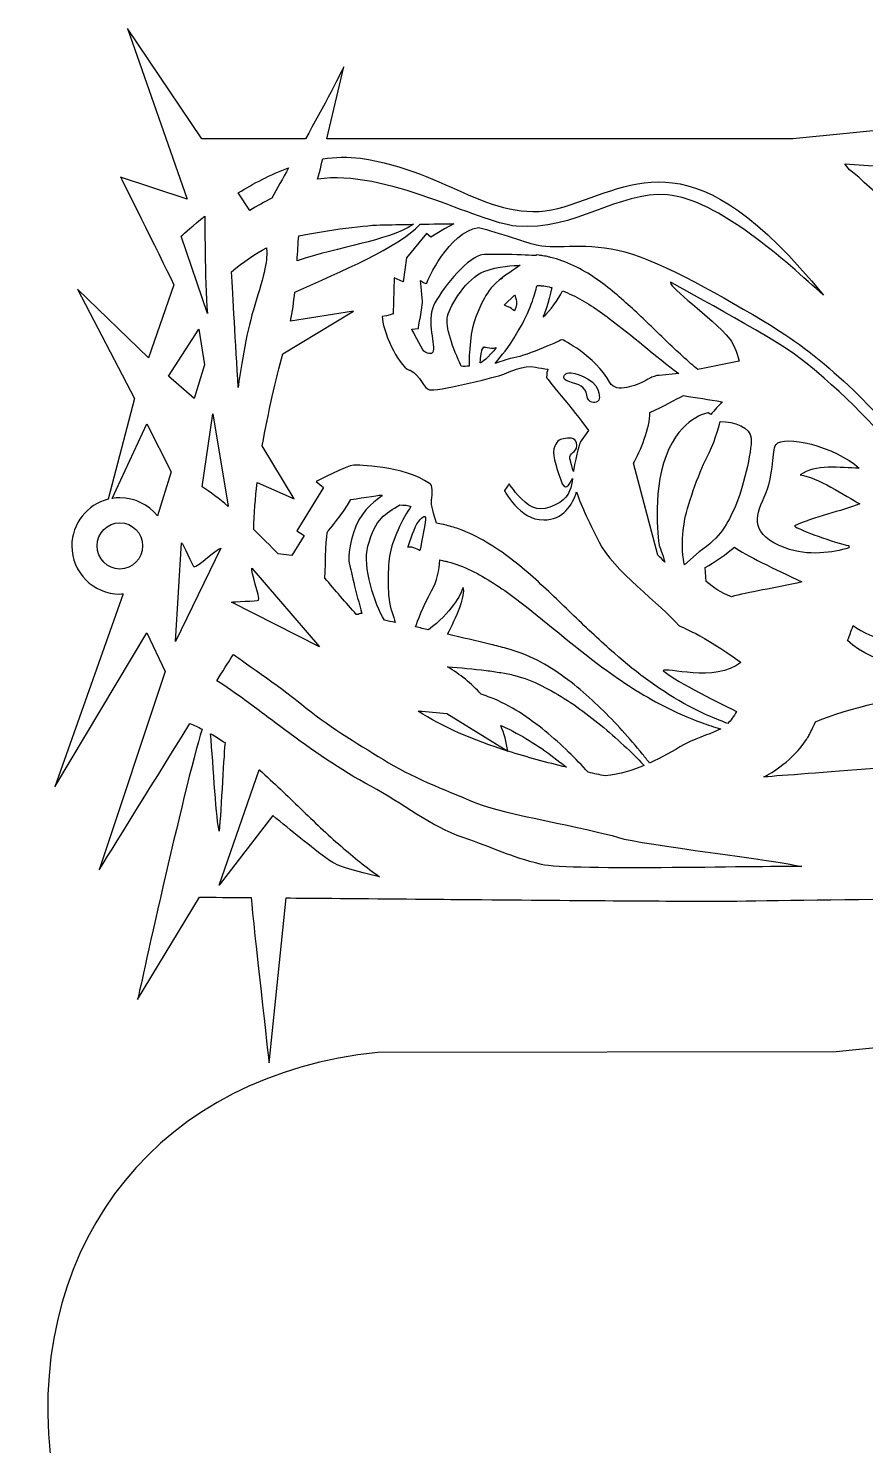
# Model space of a CAD drawing. Extents: x -11 to 3328, y 13 to 1701.
# Drawn here: x -11 to 482, y 865 to 1700 of the extents above; entities that cross this region are included whole.
import ezdxf

# ---------------------------------------------------------------- set-up
doc = ezdxf.new("R2010")
doc.units = 0
doc.layers.add('H0107_Printing_Least_5', color=7, linetype='CONTINUOUS')

msp = doc.modelspace()

# ---------------------------------------------------------------- linework, layer by layer
at = {"layer": 'H0107_Printing_Least_5', "color": 1}
for points in [[(152.010996, 1634.911459), (90.875998, 1634.911459), (47.113999, 1699.916458), (82.240998, 1599.28846), (43.068999, 1612.28246)], [(707.998982, 1661.578458), (707.998982, 1661.578458), (439.229989, 1634.911459), (164.567996, 1634.911459), (174.622996, 1677.213458)], [(469.920988, 1620.080459), (684.299983, 1605.03846)], [(119.303997, 1592.67846), (112.379997, 1602.96246)], [(239.484994, 1584.67146), (234.015994, 1581.77646), (225.998994, 1576.840461), (223.368994, 1579.128461), (211.516995, 1564.727461), (209.652995, 1550.667461), (204.229995, 1552.868461), (203.724995, 1531.691462)], [(94.205998, 1531.972462), (78.824998, 1577.491461)], [(289.839993, 1566.260461), (288.072993, 1566.476461), (288.042993, 1566.099461)], [(267.268993, 1552.413461), (268.070993, 1553.036461)], [(74.525998, 1548.872461), (59.491999, 1505.745462), (17.711, 1546.263461), (51.188999, 1481.926463), (35.724999, 1422.496464)], [(269.102993, 1536.831462), (275.153993, 1542.818461)], [(138.626997, 1508.150462), (180.269995, 1533.218462), (143.212996, 1527.317462)], [(214.692995, 1522.602462), (218.558995, 1523.084462)], [(256.055994, 1510.293462), (257.183994, 1512.210462)], [(407.64599, 1503.848462), (383.35499, 1498.849463)], [(213.242995, 1498.450463), (213.727995, 1498.527463)], [(372.084991, 1496.528463), (360.523991, 1495.382463)], [(352.674991, 1492.535463), (352.608991, 1492.520463), (352.608991, 1492.497463)], [(91.100998, 1429.856464), (97.376998, 1472.898463), (106.466997, 1418.397465)], [(391.05599, 1472.446463), (389.32399, 1473.416463)], [(38.163999, 1422.995464), (58.587999, 1466.870463)], [(58.587999, 1466.870463), (72.843998, 1438.662464), (64.730998, 1412.777465)], [(318.793992, 1462.912463), (313.988992, 1456.080464)], [(123.496997, 1432.314464), (145.372996, 1422.762464), (126.585997, 1453.889464)], [(359.645991, 1389.591465), (345.444991, 1443.732464)], [(158.250996, 1432.927464), (162.612996, 1429.327464), (146.894996, 1403.958465), (151.336996, 1401.116465), (144.034996, 1389.387465), (135.976997, 1390.252465)], [(272.176993, 1431.548464), (269.281993, 1427.698464)], [(102.238997, 1393.717465), (75.464998, 1338.789467), (78.972998, 1396.875465)], [(383.99799, 1391.455465), (375.449991, 1383.908465)], [(120.503997, 1381.893465), (160.375996, 1335.584467), (108.401997, 1361.773466)], [(388.30799, 1373.973466), (387.70599, 1382.225465)], [(44.617999, 1366.735466), (4.23, 1253.153469), (58.598999, 1343.732466), (69.260998, 1320.998467), (30.512999, 1204.22647)], [(274.964993, 1333.289467), (273.876993, 1333.624467), (272.686993, 1333.966467), (270.429993, 1334.607467)], [(267.243993, 1320.347467), (269.408993, 1319.977467), (270.424993, 1319.801467), (271.537993, 1319.584467)], [(256.106994, 1307.417467), (255.554994, 1307.588467)], [(235.353994, 1296.242468), (271.277993, 1274.128468)], [(132.754997, 1236.116469), (101.211997, 1195.19047), (124.757997, 1263.180468)], [(53.113999, 1127.710472), (89.563998, 1188.10247)], [(130.578997, 1090.382473), (140.648996, 1187.63247)], [(738.036882, 1124.564372), (464.758888, 1097.033373), (194.669895, 1096.626373), (194.669895, 1096.626373)]]:
    msp.add_lwpolyline(points, dxfattribs=at)
for points in [[(184.513995, 1623.386459)], [(148.027996, 1577.680461)], [(303.611992, 1545.208461)], [(123.010997, 1539.655462)], [(275.153993, 1533.479462)], [(71.328998, 1494.927463), (89.088998, 1522.609462), (92.586998, 1501.660462), (86.368998, 1481.818463)], [(264.526993, 1511.893462)], [(323.813992, 1479.856463)], [(364.583991, 1448.132464)], [(443.697989, 1436.823464)], [(405.25699, 1418.021465)], [(29.238999, 1395.006465)], [(188.853995, 1394.835465)], [(258.633994, 1397.266465)], [(212.456995, 1394.189465)], [(444.616989, 1373.801466)], [(181.955995, 1354.634466)], [(274.964993, 1333.289467)], [(116.081997, 1304.371467)], [(267.161993, 1289.131468)], [(96.155998, 1284.383468)], [(307.165992, 1273.574468)], [(250.130994, 1186.67247)]]:
    msp.add_lwpolyline(points, close=True, dxfattribs=at)
for points in [[(174.622996, 1677.213458), (174.622996, 1677.213458), (162.085996, 1652.217459), (152.010996, 1634.911459)], [(304.577992, 1594.82346), (347.660991, 1608.09246), (380.92499, 1636.614459), (457.316989, 1542.716461)], [(159.190996, 1611.01846), (159.532996, 1611.27146), (162.198996, 1622.990459), (162.198996, 1622.990459)], [(162.198996, 1622.990459), (169.592996, 1624.154459), (177.088996, 1624.407459), (184.513995, 1623.386459)], [(184.513995, 1623.386459), (236.032994, 1616.30046), (263.316993, 1582.12046), (304.577992, 1594.82346)], [(472.667988, 1616.62546), (471.569988, 1617.99846), (470.650988, 1619.16046), (469.920988, 1620.080459)], [(43.068999, 1612.28246), (43.068999, 1612.28246), (64.899998, 1568.507461), (74.525998, 1548.872461)], [(112.379997, 1602.96246), (121.280997, 1608.46246), (131.390997, 1613.76846), (142.119996, 1617.68246)], [(142.119996, 1617.68246), (138.596997, 1611.44746), (135.215997, 1605.34746), (132.305997, 1599.89146)], [(276.281993, 1583.38446), (253.624994, 1585.38846), (199.066995, 1617.27346), (159.190996, 1611.01846)], [(497.176988, 1597.52346), (489.725988, 1599.43446), (482.962988, 1608.90446), (472.667988, 1616.62546)], [(365.420991, 1601.79346), (336.247992, 1604.27246), (311.052992, 1580.31346), (276.281993, 1583.38446)], [(132.305997, 1599.89146), (127.811997, 1597.69746), (123.465997, 1595.24946), (119.303997, 1592.67846)], [(457.316989, 1542.716461), (435.425989, 1562.471461), (395.08499, 1599.27046), (365.420991, 1601.79346)], [(78.824998, 1577.491461), (80.755998, 1579.299461), (85.682998, 1583.78346), (92.765998, 1589.29046)], [(92.765998, 1589.29046), (92.765998, 1589.29046), (92.627998, 1552.076461), (94.205998, 1531.972462)], [(145.739996, 1544.465461), (173.406996, 1557.076461), (206.450995, 1570.391461), (219.676995, 1584.54646)], [(215.744995, 1584.47446), (199.087995, 1573.976461), (172.298996, 1571.762461), (147.118996, 1562.907461)], [(148.027996, 1577.680461), (164.266996, 1581.06646), (189.487995, 1584.19446), (197.785995, 1584.19446)], [(197.785995, 1584.19446), (201.472995, 1584.19446), (208.289995, 1584.34146), (215.744995, 1584.47446)], [(219.676995, 1584.54646), (226.815994, 1584.66646), (234.102994, 1584.75046), (239.484994, 1584.67146)], [(223.634994, 1549.893461), (223.634994, 1551.012461), (236.369994, 1579.777461), (254.012994, 1582.66746)], [(254.012994, 1582.66746), (265.798993, 1579.516461), (283.701993, 1573.232461), (289.165993, 1572.117461)], [(108.401997, 1556.527461), (115.453997, 1562.369461), (122.689997, 1567.212461), (129.011997, 1570.692461)], [(129.011997, 1570.692461), (129.807997, 1566.191461), (128.801997, 1557.540461), (123.010997, 1539.655462)], [(147.118996, 1562.907461), (147.409996, 1568.080461), (147.670996, 1573.036461), (148.027996, 1577.680461)], [(289.165993, 1572.117461), (300.798992, 1569.737461), (317.827992, 1574.369461), (340.362991, 1568.249461)], [(255.049994, 1566.252461), (245.913994, 1563.497461), (231.600994, 1545.308461), (227.494994, 1536.369462)], [(288.042993, 1566.099461), (283.293993, 1566.236461), (258.965994, 1567.429461), (255.049994, 1566.252461)], [(291.877993, 1565.961461), (291.248993, 1566.071461), (290.554993, 1566.168461), (289.839993, 1566.260461)], [(295.737993, 1565.200461), (294.460993, 1565.488461), (293.179993, 1565.749461), (291.877993, 1565.961461)], [(296.575993, 1564.981461), (296.299993, 1565.049461), (296.018993, 1565.134461), (295.737993, 1565.200461)], [(303.198992, 1563.009461), (301.048992, 1563.783461), (298.827993, 1564.424461), (296.575993, 1564.981461)], [(316.817992, 1556.568461), (312.578992, 1559.059461), (308.039992, 1561.281461), (303.198992, 1563.009461)], [(340.362991, 1568.249461), (362.907991, 1562.131461), (398.48999, 1541.685461), (426.514989, 1524.777462)], [(112.358997, 1488.383463), (110.837997, 1514.704462), (109.218997, 1542.476461), (108.401997, 1556.527461)], [(235.741994, 1530.338462), (237.375994, 1536.854462), (247.190994, 1552.794461), (257.198994, 1556.657461)], [(268.070993, 1553.036461), (257.198994, 1544.823461), (255.876994, 1536.987462), (252.506994, 1529.983462)], [(257.198994, 1556.657461), (265.415993, 1559.828461), (275.291993, 1560.264461), (278.574993, 1560.318461)], [(278.574993, 1560.318461), (275.439993, 1558.230461), (269.132993, 1553.991461), (267.268993, 1552.413461)], [(339.612992, 1539.438462), (332.672992, 1545.573461), (325.303992, 1551.563461), (316.817992, 1556.568461)], [(220.973994, 1538.301462), (220.973994, 1539.995462), (219.763995, 1551.344461), (219.763995, 1551.344461)], [(219.763995, 1551.344461), (219.763995, 1551.344461), (223.634994, 1548.688461), (223.634994, 1549.893461)], [(277.487993, 1521.637462), (284.334993, 1533.343462), (287.342993, 1543.217461), (288.547993, 1548.514461)], [(288.547993, 1548.514461), (288.879993, 1548.499461), (289.231993, 1548.481461), (289.619993, 1548.446461)], [(289.619993, 1548.446461), (290.564993, 1548.374461), (291.504993, 1548.262461), (292.448993, 1548.134461)], [(297.193993, 1547.192461), (295.517993, 1538.319462), (292.081993, 1529.927462), (292.081993, 1529.927462)], [(292.081993, 1529.927462), (296.493993, 1533.435462), (300.946992, 1540.513461), (303.611992, 1545.208461)], [(292.448993, 1548.134461), (293.842993, 1547.932461), (295.242993, 1547.649461), (296.636993, 1547.322461)], [(296.636993, 1547.322461), (296.820993, 1547.281461), (297.009993, 1547.233461), (297.193993, 1547.192461)], [(303.611992, 1545.208461), (305.552992, 1544.483461), (307.472992, 1543.658461), (309.387992, 1542.737461)], [(367.259991, 1550.327461), (366.860991, 1546.263461), (390.33099, 1531.168462), (402.35599, 1516.563462)], [(440.255989, 1508.033462), (426.442989, 1518.142462), (367.259991, 1550.327461), (367.259991, 1550.327461)], [(123.010997, 1539.655462), (118.354997, 1525.275462), (114.906997, 1507.377462), (112.358997, 1488.383463)], [(143.212996, 1527.317462), (144.361996, 1533.070462), (145.158996, 1538.820462), (145.739996, 1544.465461)], [(218.558995, 1523.084462), (218.558995, 1523.084462), (220.973994, 1536.611462), (220.973994, 1538.301462)], [(227.494994, 1536.369462), (223.389994, 1527.435462), (228.827994, 1512.784462), (227.142994, 1509.162462)], [(275.153993, 1533.479462), (273.243993, 1535.409462), (269.102993, 1536.831462), (269.102993, 1536.831462)], [(275.153993, 1542.818461), (275.153993, 1542.818461), (278.053993, 1539.106462), (275.153993, 1533.479462)], [(309.387992, 1542.737461), (316.832992, 1539.160462), (324.042992, 1534.298462), (331.099992, 1529.020462)], [(359.558991, 1520.653462), (353.058991, 1526.917462), (346.546991, 1533.279462), (339.612992, 1539.438462)], [(197.284995, 1530.223462), (197.044995, 1522.737462), (206.481995, 1501.348462), (213.242995, 1498.450463)], [(203.724995, 1531.691462), (203.724995, 1531.691462), (200.910995, 1530.468462), (197.284995, 1530.223462)], [(243.815994, 1500.973462), (239.065994, 1511.097462), (234.255994, 1524.415462), (235.741994, 1530.338462)], [(252.506994, 1529.983462), (249.334994, 1523.391462), (248.298994, 1507.323462), (248.446994, 1500.861462)], [(331.099992, 1529.020462), (344.708991, 1518.769462), (357.903991, 1507.086462), (372.084991, 1496.528463)], [(221.719994, 1509.726462), (220.447994, 1512.182462), (214.692995, 1522.602462), (214.692995, 1522.602462)], [(263.867993, 1502.493462), (268.004993, 1508.294462), (270.603993, 1509.863462), (277.487993, 1521.637462)], [(379.269991, 1502.352462), (372.544991, 1508.217462), (366.058991, 1514.391462), (359.558991, 1520.653462)], [(426.514989, 1524.777462), (454.528989, 1507.870462), (492.684988, 1473.893463), (509.111987, 1445.236464)], [(264.526993, 1511.893462), (260.503993, 1506.420462), (255.212994, 1502.232462), (255.038994, 1502.878462)], [(257.183994, 1512.210462), (257.183994, 1512.210462), (263.398993, 1510.929462), (264.526993, 1511.893462)], [(303.336992, 1516.563462), (303.336992, 1516.563462), (282.813993, 1507.014462), (274.908993, 1505.886462)], [(331.472992, 1491.268463), (322.572992, 1507.257462), (303.336992, 1516.563462), (303.336992, 1516.563462)], [(402.35599, 1516.563462), (404.36799, 1514.125462), (406.04299, 1509.498462), (407.64599, 1503.848462)], [(126.585997, 1453.889464), (130.088997, 1474.323463), (134.796997, 1492.918463), (138.626997, 1508.150462)], [(227.142994, 1509.162462), (226.381994, 1507.532462), (223.583994, 1508.429462), (221.719994, 1509.726462)], [(255.038994, 1502.878462), (254.865994, 1503.522462), (256.055994, 1510.293462), (256.055994, 1510.293462)], [(274.908993, 1505.886462), (272.298993, 1505.515462), (268.315993, 1503.968462), (263.867993, 1502.493462)], [(500.282987, 1450.036464), (491.244988, 1462.682463), (462.377988, 1491.845463), (440.255989, 1508.033462)], [(213.727995, 1498.527463), (220.146994, 1495.280463), (221.428994, 1487.691463), (225.181994, 1486.969463)], [(225.181994, 1486.969463), (228.520994, 1485.835463), (262.780993, 1494.110463), (267.105993, 1495.553463)], [(248.446994, 1500.861462), (246.873994, 1500.909462), (245.224994, 1500.511462), (243.815994, 1500.973462)], [(267.105993, 1495.553463), (271.456993, 1497.000463), (280.872993, 1502.074462), (287.633993, 1500.384462)], [(287.633993, 1500.384462), (289.936993, 1499.806463), (292.515993, 1499.428463), (294.966993, 1499.171463)], [(294.966993, 1499.171463), (294.450993, 1498.050463), (294.139993, 1496.487463), (294.154993, 1494.343463)], [(307.273992, 1491.825463), (302.330992, 1493.344463), (304.505992, 1496.724463), (307.283992, 1497.021463)], [(307.283992, 1497.021463), (310.066992, 1497.314463), (322.102992, 1493.589463), (324.349992, 1487.099463)], [(360.523991, 1495.382463), (359.144991, 1495.711463), (355.503991, 1494.103463), (355.503991, 1494.103463)], [(383.35499, 1498.849463), (381.98099, 1500.003462), (380.61799, 1501.170462), (379.269991, 1502.352462)], [(294.154993, 1494.343463), (294.159993, 1493.377463), (314.544992, 1469.783463), (318.793992, 1462.912463)], [(317.827992, 1483.718463), (317.036992, 1489.057463), (313.549992, 1489.895463), (307.273992, 1491.825463)], [(324.349992, 1487.099463), (326.279992, 1481.502463), (324.686992, 1480.353463), (323.813992, 1479.856463)], [(352.608991, 1492.497463), (347.072991, 1489.634463), (335.215992, 1484.548463), (331.472992, 1491.268463)], [(355.503991, 1494.103463), (355.503991, 1494.103463), (354.406991, 1493.431463), (352.674991, 1492.535463)], [(323.813992, 1479.856463), (322.945992, 1479.355463), (318.599992, 1478.438463), (317.827992, 1483.718463)], [(355.100991, 1473.585463), (362.816991, 1477.162463), (370.373991, 1481.369463), (374.918991, 1483.581463)], [(374.918991, 1483.581463), (382.45599, 1482.031463), (389.93199, 1481.536463), (397.43899, 1479.819463)], [(397.74999, 1479.646463), (395.50299, 1477.716463), (393.07799, 1475.022463), (391.05599, 1472.446463)], [(397.43899, 1479.819463), (397.54099, 1479.758463), (397.64799, 1479.702463), (397.74999, 1479.646463)], [(345.444991, 1443.732464), (349.340991, 1450.715464), (355.100991, 1464.776463), (355.100991, 1473.585463)], [(389.32399, 1473.416463), (389.32399, 1473.416463), (373.279991, 1471.080463), (364.583991, 1448.132464)], [(388.59399, 1447.005464), (392.62299, 1454.463464), (395.64099, 1464.950463), (396.52999, 1468.210463)], [(396.52999, 1468.210463), (404.67999, 1468.746463), (414.37199, 1464.503463), (414.72899, 1458.567464)], [(298.933993, 1453.681464), (297.160993, 1449.976464), (299.413993, 1442.571464), (302.471992, 1433.875464)], [(305.208992, 1458.350464), (301.991992, 1457.865464), (300.700992, 1457.385464), (298.933993, 1453.681464)], [(311.974992, 1454.163464), (312.133992, 1458.674464), (308.425992, 1458.830464), (305.208992, 1458.350464)], [(307.945992, 1446.273464), (307.139992, 1450.136464), (311.811992, 1449.656464), (311.974992, 1454.163464)], [(313.988992, 1456.080464), (313.988992, 1456.080464), (311.542992, 1449.424464), (310.092992, 1439.274464)], [(414.72899, 1458.567464), (415.21399, 1450.539464), (409.60199, 1427.685464), (405.25699, 1418.021465)], [(422.352989, 1423.684464), (429.184989, 1438.914464), (426.468989, 1450.674464), (429.414989, 1454.724464)], [(429.414989, 1454.724464), (433.760989, 1460.688463), (464.195988, 1453.764464), (478.416988, 1440.750464)], [(309.988992, 1438.763464), (309.398992, 1440.642464), (308.467992, 1443.761464), (307.945992, 1446.273464)], [(364.583991, 1448.132464), (355.891991, 1425.188464), (360.574991, 1395.078465), (360.574991, 1395.078465)], [(375.429991, 1409.322465), (376.557991, 1416.740465), (383.75799, 1438.069464), (388.59399, 1447.005464)], [(180.637995, 1442.657464), (176.450996, 1442.338464), (158.250996, 1432.927464), (158.250996, 1432.927464)], [(181.174995, 1442.652464), (181.000995, 1442.660464), (180.826995, 1442.672464), (180.637995, 1442.657464)], [(181.178995, 1442.660464), (181.178995, 1442.660464), (181.178995, 1442.652464), (181.174995, 1442.652464)], [(225.181994, 1431.768464), (210.536995, 1442.302464), (181.178995, 1442.660464), (181.178995, 1442.660464)], [(310.092992, 1439.274464), (310.053992, 1439.110464), (310.022992, 1438.934464), (309.988992, 1438.763464)], [(478.416988, 1440.750464), (467.514988, 1441.041464), (452.103989, 1443.377464), (443.697989, 1436.823464)], [(443.697989, 1436.823464), (453.144989, 1435.776464), (470.767988, 1424.281464), (478.794988, 1419.709465)], [(106.461997, 1418.251465), (101.042997, 1422.808464), (95.880998, 1426.738464), (91.100998, 1429.856464)], [(121.586997, 1404.599465), (121.780997, 1414.000465), (122.469997, 1423.271464), (123.496997, 1432.314464)], [(226.350994, 1421.889464), (227.009994, 1425.231464), (227.081994, 1431.505464), (225.181994, 1431.768464)], [(281.460993, 1420.842464), (275.429993, 1426.155464), (272.176993, 1431.548464), (272.176993, 1431.548464)], [(309.437992, 1434.796464), (308.882992, 1430.072464), (307.977992, 1424.444464), (301.885992, 1420.676464)], [(302.471992, 1433.875464), (305.031992, 1426.599464), (307.477992, 1430.712464), (309.437992, 1434.796464)], [(35.724999, 1422.496464), (23.419999, 1419.404465), (14.307, 1408.270465), (14.307, 1395.006465)], [(42.653999, 1423.352464), (41.125999, 1423.352464), (39.626999, 1423.228464), (38.163999, 1422.995464)], [(64.730998, 1412.777465), (59.534999, 1419.224465), (51.578999, 1423.352464), (42.653999, 1423.352464)], [(165.180996, 1403.692465), (165.997996, 1404.504465), (173.600996, 1413.183465), (178.814996, 1422.423464)], [(178.814996, 1422.423464), (186.525995, 1423.296464), (197.305995, 1425.517464), (197.305995, 1424.820464)], [(197.305995, 1424.820464), (197.305995, 1423.886464), (188.608995, 1419.711465), (183.538995, 1410.293465)], [(229.297994, 1408.475465), (227.693994, 1413.765465), (225.819994, 1419.155465), (226.350994, 1421.889464)], [(269.281993, 1427.698464), (269.281993, 1427.698464), (277.977993, 1410.293465), (292.464993, 1410.293465)], [(301.885992, 1420.676464), (293.674993, 1415.606465), (287.500993, 1415.532465), (281.460993, 1420.842464)], [(292.464993, 1410.293465), (303.780992, 1410.293465), (309.647992, 1419.282465), (311.792992, 1426.899464)], [(311.792992, 1426.899464), (314.565992, 1418.093465), (320.013992, 1407.680465), (325.074992, 1397.250465)], [(434.720989, 1393.870465), (414.43299, 1401.601465), (416.86899, 1411.457465), (422.352989, 1423.684464)], [(478.794988, 1419.709465), (467.856988, 1415.578465), (451.867989, 1412.133465), (440.255989, 1406.838465)], [(106.466997, 1418.397465), (106.461997, 1418.348465), (106.461997, 1418.302465), (106.461997, 1418.251465)], [(188.853995, 1394.835465), (193.449995, 1411.715465), (199.071995, 1413.857465), (207.615995, 1419.236465)], [(214.177995, 1418.136465), (209.581995, 1412.095465), (202.712995, 1397.327465), (201.594995, 1389.039465)], [(207.615995, 1419.236465), (209.647995, 1418.899465), (213.206995, 1419.119465), (214.177995, 1418.136465)], [(217.766995, 1407.966465), (219.783995, 1411.470465), (223.123994, 1414.293465), (222.868994, 1410.650465)], [(405.25699, 1418.021465), (400.91099, 1408.362465), (397.04599, 1400.151465), (383.99799, 1391.455465)], [(29.238999, 1395.006465), (29.238999, 1402.557465), (35.244999, 1408.679465), (42.653999, 1408.679465)], [(42.653999, 1408.679465), (50.061999, 1408.679465), (56.067999, 1402.557465), (56.067999, 1395.006465)], [(135.976997, 1390.252465), (131.140997, 1395.254465), (126.325997, 1400.075465), (121.586997, 1404.599465)], [(163.541996, 1375.964466), (163.760996, 1385.730465), (164.266996, 1402.773465), (165.180996, 1403.692465)], [(183.538995, 1410.293465), (178.467996, 1400.874465), (176.772996, 1387.589465), (177.742996, 1384.691465)], [(212.456995, 1394.189465), (212.456995, 1394.189465), (215.749995, 1404.466465), (217.766995, 1407.966465)], [(222.868994, 1410.650465), (222.613994, 1407.009465), (219.446995, 1392.259465), (219.446995, 1392.259465)], [(233.157994, 1407.701465), (231.880994, 1407.987465), (230.594994, 1408.247465), (229.297994, 1408.475465)], [(234.168994, 1407.435465), (233.831994, 1407.520465), (233.494994, 1407.619465), (233.157994, 1407.701465)], [(242.175994, 1405.053465), (239.576994, 1405.990465), (236.895994, 1406.766465), (234.168994, 1407.435465)], [(258.633994, 1397.266465), (253.507994, 1400.278465), (248.022994, 1402.967465), (242.175994, 1405.053465)], [(375.449991, 1383.908465), (374.673991, 1387.604465), (373.100991, 1394.059465), (375.429991, 1409.322465)], [(440.255989, 1406.838465), (442.395989, 1404.430465), (464.562988, 1396.689465), (472.390988, 1395.195465)], [(14.307, 1395.006465), (14.307, 1379.351466), (26.997999, 1366.659466), (42.653999, 1366.659466)], [(42.653999, 1381.333465), (35.244999, 1381.333465), (29.238999, 1387.454465), (29.238999, 1395.006465)], [(56.067999, 1395.006465), (56.067999, 1387.454465), (50.061999, 1381.333465), (42.653999, 1381.333465)], [(78.972998, 1396.875465), (79.723998, 1396.674465), (85.687998, 1382.876465), (86.428998, 1382.648465)], [(198.525995, 1351.244466), (192.786995, 1360.869466), (185.514995, 1382.587465), (188.853995, 1394.835465)], [(219.446995, 1392.259465), (219.446995, 1392.259465), (215.193995, 1394.994465), (212.456995, 1394.189465)], [(286.188993, 1376.562466), (277.798993, 1383.979465), (268.893993, 1391.220465), (258.633994, 1397.266465)], [(325.074992, 1397.250465), (332.800992, 1381.311465), (362.116991, 1360.045466), (372.257991, 1347.968466)], [(360.574991, 1395.078465), (360.574991, 1395.078465), (362.560991, 1389.968465), (363.812991, 1385.519465)], [(472.390988, 1395.195465), (472.340988, 1394.746465), (472.299988, 1394.286465), (472.253988, 1393.811465)], [(86.428998, 1382.648465), (87.939998, 1382.179465), (100.777997, 1394.251465), (102.238997, 1393.717465)], [(201.594995, 1389.039465), (200.445995, 1380.588465), (199.960995, 1364.403466), (202.855995, 1356.434466)], [(226.350994, 1368.511466), (229.649994, 1374.238466), (230.824994, 1380.849465), (231.227994, 1386.723465)], [(231.227994, 1386.723465), (232.233994, 1386.537465), (233.234994, 1386.328465), (234.245994, 1386.093465)], [(234.245994, 1386.093465), (234.838994, 1385.955465), (235.440994, 1385.832465), (236.037994, 1385.672465)], [(363.812991, 1385.519465), (362.514991, 1386.792465), (361.105991, 1388.158465), (359.645991, 1389.591465)], [(387.70599, 1382.225465), (392.62799, 1385.383465), (400.70199, 1390.466465), (404.94999, 1394.301465)], [(404.94999, 1394.301465), (411.07299, 1389.568465), (428.786989, 1381.403465), (444.616989, 1373.801466)], [(472.253988, 1393.811465), (463.316988, 1391.084465), (448.272989, 1388.710465), (434.720989, 1393.870465)], [(124.420997, 1362.993466), (125.451997, 1364.199466), (119.436997, 1380.757465), (120.503997, 1381.893465)], [(177.742996, 1384.691465), (178.401996, 1382.720465), (181.863995, 1366.515466), (185.350995, 1355.224466)], [(236.037994, 1385.672465), (240.608994, 1384.464465), (245.163994, 1382.712465), (249.656994, 1380.553465)], [(249.656994, 1380.553465), (258.654994, 1376.230466), (267.366993, 1370.352466), (275.893993, 1363.972466)], [(181.955995, 1354.634466), (176.148996, 1361.252466), (169.189996, 1369.349466), (163.541996, 1375.964466)], [(244.917994, 1370.584466), (243.758994, 1366.168466), (237.783994, 1355.686466), (224.548994, 1345.568466)], [(235.813994, 1342.979466), (240.684994, 1352.482466), (246.878994, 1366.108466), (244.917994, 1370.584466)], [(310.301992, 1353.858466), (302.437992, 1361.428466), (294.568993, 1369.119466), (286.188993, 1376.562466)], [(403.07099, 1364.993466), (396.54999, 1367.510466), (393.15899, 1370.133466), (388.30799, 1373.973466)], [(444.616989, 1373.801466), (429.215989, 1370.183466), (412.21199, 1367.738466), (403.07099, 1364.993466)], [(42.653999, 1366.659466), (43.314999, 1366.659466), (43.967999, 1366.690466), (44.617999, 1366.735466)], [(108.401997, 1361.773466), (108.886997, 1362.379466), (123.919997, 1362.406466), (124.420997, 1362.993466)], [(216.883995, 1347.299466), (218.037995, 1350.314466), (221.090994, 1359.358466), (226.350994, 1368.511466)], [(275.893993, 1363.972466), (292.954993, 1351.124466), (309.458992, 1336.394467), (327.336992, 1323.275467)], [(185.350995, 1355.224466), (183.553995, 1355.589466), (183.824995, 1354.221466), (181.955995, 1354.634466)], [(202.855995, 1356.434466), (203.826995, 1353.766466), (204.494995, 1351.598466), (204.995995, 1349.888466)], [(334.117992, 1331.737467), (325.993992, 1338.825467), (318.154992, 1346.290466), (310.301992, 1353.858466)], [(204.995995, 1349.888466), (202.840995, 1350.345466), (200.675995, 1350.805466), (198.525995, 1351.244466)], [(224.548994, 1345.568466), (221.984994, 1346.150466), (219.431995, 1346.732466), (216.883995, 1347.299466)], [(372.257991, 1347.968466), (372.257991, 1347.968466), (386.41899, 1342.667466), (408.15699, 1326.725467)], [(471.522988, 1339.205467), (473.008988, 1343.066466), (473.402988, 1344.090466), (474.903988, 1348.024466)], [(474.903988, 1348.024466), (485.529988, 1339.984467), (506.925987, 1334.433467), (516.842987, 1339.769467)], [(261.371993, 1336.951467), (252.756994, 1338.998467), (244.253994, 1341.015466), (235.813994, 1342.979466)], [(270.429993, 1334.607467), (267.422993, 1335.447467), (264.399993, 1336.226467), (261.371993, 1336.951467)], [(587.848985, 1328.231467), (587.848985, 1328.231467), (503.448987, 1308.937467), (471.522988, 1339.205467)], [(99.766998, 1315.585467), (105.766997, 1325.111467), (106.731997, 1326.748467), (109.606997, 1331.104467)], [(109.606997, 1331.104467), (115.693997, 1326.697467), (142.129996, 1308.183467), (149.626996, 1301.861467)], [(279.733993, 1331.630467), (278.171993, 1332.230467), (276.685993, 1332.758467), (274.964993, 1333.289467)], [(296.973993, 1322.839467), (291.606993, 1326.212467), (285.897993, 1329.247467), (279.733993, 1331.630467)], [(378.059991, 1300.598467), (362.177991, 1309.054467), (347.675991, 1319.870467), (334.117992, 1331.737467)], [(255.554994, 1307.588467), (249.871994, 1314.017467), (243.089994, 1319.372467), (235.818994, 1323.715467)], [(235.818994, 1323.715467), (243.462994, 1323.209467), (251.040994, 1322.584467), (258.536994, 1321.623467)], [(258.536994, 1321.623467), (261.452993, 1321.251467), (264.358993, 1320.830467), (267.243993, 1320.347467)], [(271.537993, 1319.584467), (272.748993, 1319.356467), (274.162993, 1319.022467), (275.464993, 1318.675467)], [(326.023992, 1299.441468), (317.190992, 1307.995467), (307.712992, 1316.060467), (296.973993, 1322.839467)], [(327.336992, 1323.275467), (338.621992, 1314.937467), (350.514991, 1307.195467), (363.040991, 1300.728467)], [(408.70899, 1326.322467), (393.62899, 1314.171467), (363.812991, 1323.998467), (362.964991, 1321.455467)], [(362.964991, 1321.455467), (367.591991, 1317.079467), (392.64399, 1303.781467), (406.12499, 1297.521468)], [(408.15699, 1326.725467), (408.35099, 1326.585467), (408.52499, 1326.459467), (408.70899, 1326.322467)], [(116.081997, 1304.371467), (110.653997, 1308.311467), (105.220997, 1312.110467), (99.766998, 1315.585467)], [(275.464993, 1318.675467), (280.790993, 1317.260467), (286.091993, 1315.159467), (291.274993, 1312.636467)], [(291.274993, 1312.636467), (301.640992, 1307.563467), (311.511992, 1300.897467), (320.897992, 1293.574468)], [(452.562989, 1291.355468), (491.938988, 1307.995467), (572.845986, 1316.938467), (572.845986, 1316.938467)], [(139.806997, 1286.723468), (131.788997, 1292.672468), (123.924997, 1298.670468), (116.081997, 1304.371467)], [(260.875993, 1305.757467), (259.307994, 1306.358467), (257.822994, 1306.889467), (256.106994, 1307.417467)], [(278.115993, 1296.967468), (272.743993, 1300.342467), (267.039993, 1303.376467), (260.875993, 1305.757467)], [(149.626996, 1301.861467), (164.577996, 1289.205468), (181.725995, 1279.184468), (197.963995, 1269.109468)], [(271.277993, 1274.128468), (251.326994, 1280.481468), (232.575994, 1288.240468), (218.553995, 1297.738468)], [(218.553995, 1297.738468), (224.195994, 1297.352468), (229.797994, 1296.865468), (235.353994, 1296.242468)], [(307.165992, 1273.574468), (298.326993, 1282.128468), (288.849993, 1290.191468), (278.115993, 1296.967468)], [(350.667991, 1272.313468), (342.982991, 1281.749468), (334.843992, 1290.870468), (326.023992, 1299.441468)], [(363.040991, 1300.728467), (370.292991, 1296.985468), (377.752991, 1293.665468), (385.43399, 1290.913468)], [(387.47599, 1295.933468), (384.27899, 1297.386468), (381.14899, 1298.951468), (378.059991, 1300.598467)], [(400.99799, 1290.454468), (396.40699, 1292.077468), (391.88799, 1293.898468), (387.47599, 1295.933468)], [(406.12499, 1297.521468), (404.41399, 1294.444468), (402.73899, 1292.182468), (400.99799, 1290.454468)], [(30.512999, 1204.22647), (30.512999, 1204.22647), (59.614999, 1251.351469), (83.920998, 1290.295468)], [(91.091998, 1287.089468), (80.305998, 1251.891469), (53.113999, 1127.710472), (53.113999, 1127.710472)], [(83.920998, 1290.295468), (86.377998, 1289.318468), (88.766998, 1288.242468), (91.091998, 1287.089468)], [(190.646995, 1253.396469), (172.579996, 1263.091468), (155.830996, 1274.810468), (139.806997, 1286.723468)], [(267.161993, 1289.131468), (268.918993, 1288.388468), (270.675993, 1287.612468), (272.411993, 1286.764468)], [(271.282993, 1274.126468), (270.491993, 1279.490468), (269.076993, 1284.484468), (267.161993, 1289.131468)], [(272.411993, 1286.764468), (282.777993, 1281.694468), (292.648993, 1275.030468), (302.033992, 1267.704468)], [(320.897992, 1293.574468), (330.288992, 1286.228468), (339.224992, 1278.165468), (347.782991, 1269.696468)], [(396.80999, 1287.242468), (391.55099, 1284.188468), (385.14199, 1283.251468), (375.306991, 1277.940468)], [(385.43399, 1290.913468), (389.18199, 1289.545468), (392.98099, 1288.327468), (396.80999, 1287.242468)], [(448.732989, 1283.251468), (449.697989, 1284.987468), (450.999989, 1287.767468), (452.562989, 1291.355468)], [(96.155998, 1284.383468), (96.602998, 1284.130468), (97.057998, 1283.885468), (97.499998, 1283.626468)], [(101.211997, 1227.039469), (99.545998, 1232.252469), (97.639998, 1265.428468), (96.155998, 1284.383468)], [(97.499998, 1283.626468), (99.950998, 1282.184468), (102.319997, 1280.664468), (104.622997, 1279.097468)], [(104.622997, 1279.097468), (104.106997, 1275.231468), (102.283997, 1238.899469), (101.211997, 1227.039469)], [(375.306991, 1277.940468), (368.530991, 1274.274468), (362.035991, 1270.370468), (354.845991, 1267.048468)], [(422.225989, 1258.893469), (426.596989, 1261.186468), (439.500989, 1268.697468), (447.354989, 1280.963468)], [(447.354989, 1280.963468), (448.012989, 1281.985468), (448.339989, 1282.554468), (448.732989, 1283.251468)], [(305.879992, 1264.592468), (294.384993, 1267.352468), (282.644993, 1270.513468), (271.282993, 1274.126468)], [(318.691992, 1261.640468), (314.968992, 1265.710468), (311.143992, 1269.703468), (307.165992, 1273.574468)], [(347.782991, 1269.696468), (349.120991, 1268.371468), (350.427991, 1267.018468), (351.745991, 1265.674468)], [(354.845991, 1267.048468), (353.466991, 1268.807468), (352.082991, 1270.571468), (350.667991, 1272.313468)], [(124.757997, 1263.180468), (124.854997, 1263.096468), (124.951997, 1263.009468), (125.053997, 1262.922468)], [(125.053997, 1262.922468), (133.428997, 1255.479469), (141.297996, 1247.786469), (149.161996, 1240.219469)], [(197.963995, 1269.109468), (214.100995, 1259.072469), (233.801994, 1251.315469), (251.862994, 1243.928469)], [(302.033992, 1267.704468), (303.336992, 1266.691468), (304.602992, 1265.631468), (305.879992, 1264.592468)], [(328.730992, 1259.491469), (325.447992, 1260.172468), (322.092992, 1260.887468), (318.691992, 1261.640468)], [(351.745991, 1265.674468), (345.010991, 1262.825468), (337.585992, 1260.553468), (328.730992, 1259.491469)], [(487.455988, 1263.831468), (458.950989, 1261.643468), (433.336989, 1259.720469), (422.225989, 1258.893469)], [(244.915994, 1223.189469), (225.918994, 1229.607469), (208.799995, 1243.642469), (190.646995, 1253.396469)], [(166.201996, 1209.63647), (154.650996, 1218.11347), (143.671996, 1227.246469), (132.754997, 1236.116469)], [(149.161996, 1240.219469), (157.020996, 1232.648469), (164.853996, 1225.185469), (172.978996, 1218.09847)], [(251.862994, 1243.928469), (269.955993, 1236.580469), (317.793992, 1229.087469), (336.559992, 1223.189469)], [(291.119993, 1207.32447), (271.791993, 1212.09347), (263.931993, 1216.82347), (244.915994, 1223.189469)], [(336.559992, 1223.189469), (350.262991, 1218.89047), (430.708989, 1209.78347), (444.616989, 1206.06747)], [(172.978996, 1218.09847), (180.261995, 1211.72347), (187.828995, 1205.67147), (195.721995, 1200.10747)], [(195.721995, 1200.10747), (182.288995, 1203.19747), (170.576996, 1206.40347), (166.201996, 1209.63647)], [(444.616989, 1206.06747), (429.556989, 1206.68047), (306.855992, 1203.45347), (291.119993, 1207.32447)], [(89.563998, 1188.10247), (97.402998, 1188.02847), (107.778997, 1187.93147), (119.977997, 1187.81947)], [(119.977997, 1187.81947), (121.509997, 1170.475471), (130.578997, 1090.382473), (130.578997, 1090.382473)], [(140.648996, 1187.63247), (153.057996, 1187.52147), (188.428995, 1187.21247), (216.905995, 1186.96347)], [(216.905995, 1186.96347), (216.909995, 1186.96147), (216.914995, 1186.95847), (216.919995, 1186.95547)], [(216.919995, 1186.95547), (227.922994, 1186.86047), (239.048994, 1186.76547), (250.093994, 1186.67247)], [(250.093994, 1186.67247), (250.105994, 1186.67247), (250.118994, 1186.67247), (250.130994, 1186.67247)], [(250.130994, 1186.67247), (313.369992, 1186.13847), (373.962991, 1185.67447), (393.75699, 1185.67447)], [(393.75699, 1185.67447), (401.13999, 1185.67447), (451.601989, 1186.43747), (494.560988, 1186.95447)], [(194.669895, 1096.626373), (67.717898, 1083.836373), (-11.3131, 987.099375), (1.4759, 860.146378)]]:
    msp.add_open_spline(points, degree=3, dxfattribs=at)

doc.saveas('drawing.dxf')
